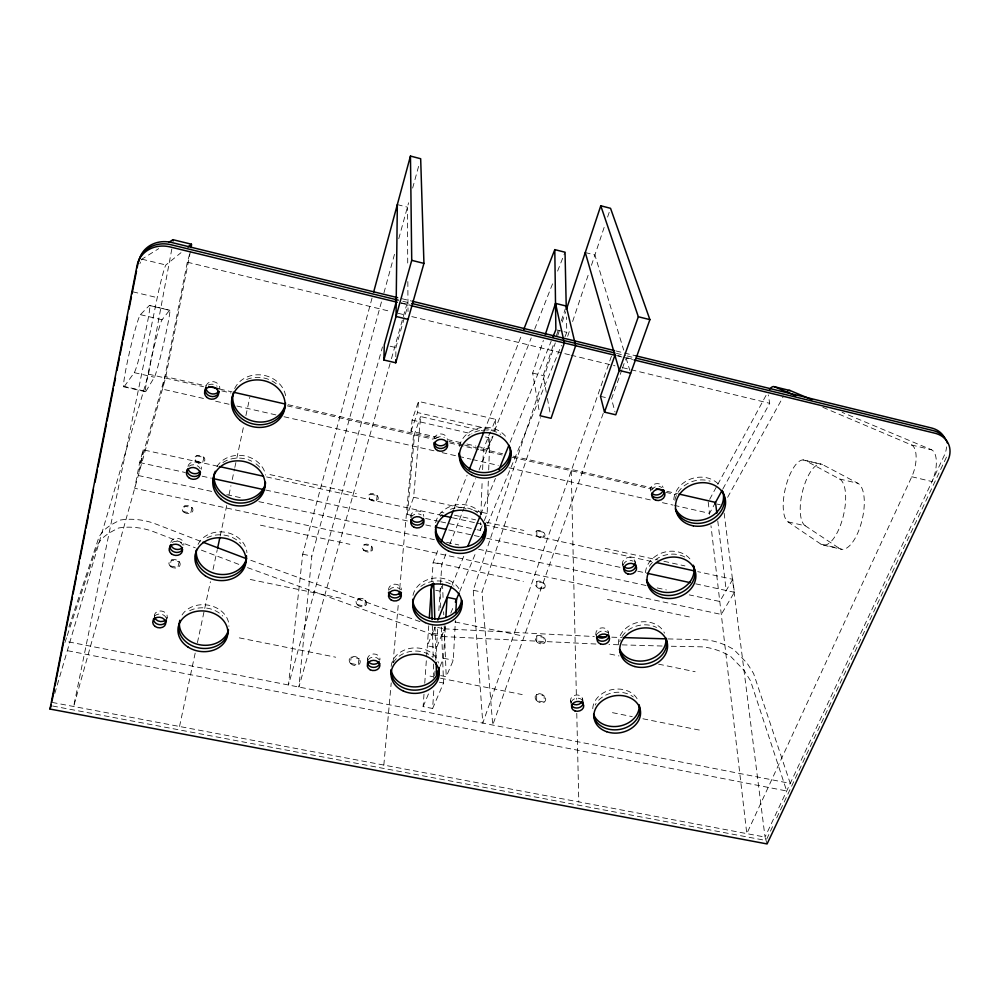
<?xml version="1.0" encoding="UTF-8"?>
<svg xmlns="http://www.w3.org/2000/svg" width="1000" height="1000" viewBox="0 0 1000 1000"><rect width="100%" height="100%" fill="white"/><g stroke="black" fill="none" stroke-linecap="round" stroke-linejoin="round"><path stroke-width="0.75" stroke-dasharray="5 3.75" d="M395.812 356.712L395.913 347.6L407.975 304.875M495.588 419.312L495.238 430.513L417.525 412.55L418.512 401.4L495.588 419.312L491.163 430.588M367.4 661.975L367.512 658.8M477.438 446.438L487.987 448.862L488.4 437.625L490.613 431.987M484.288 520.562L487.175 513.513L488.375 479.275M488.7 469.938L489.9 435.688M477.2 529.75L480.238 530.413L480.55 522.625M480.85 514.825L482.2 480.525M482.625 469.613L483.425 449.35L490.012 432.575M440.688 675.612L446.225 676.725L453.288 660.212L455.387 620.6M440.012 666.5L443.488 658.225L445.375 626.237M424 694.15L423.125 706.612L432.638 708.487L433.925 688.225M434.725 675.75L435.012 671.075M435.712 660.175L437.788 627.65M438.862 610.688L441.812 564.412L446.4 552.8M424.75 683.238L426.488 658.3M426.6 656.737L428.75 625.788M431.85 581.062L433.137 562.562L438.8 548M411.975 515.475L407.425 514.475L413.638 497.262L420.588 416.55L483.975 431.175M407.425 514.475L414.637 433.625L420.588 416.55M383.837 765.075L391.225 682.875M393.05 662.712L398.488 602.225M399.75 588.263L413.562 434.712M438.212 437.463L411.05 431.25L412.088 420.062L418.512 401.4M381.45 301.925L311.837 556.1L298.888 687.05L391.037 360.163M372.05 298.025L302.725 554.163L288.463 685.013L382.475 346.912M54.8 693.425L148.5 374.162L172.188 247.013M217.838 466.225L143.2 449.825L139.613 462.55L134.7 488.275L721.287 614.438L734.375 592.288L732.738 579.325L697.7 571.638M143.2 449.825L138.275 475.513L213.062 491.712M189.638 254.137L187.312 262.2L162.45 389.125L203.475 398.45M190.413 251.45L165.55 378.062L73.65 706.488L157.25 297.625A24.013 1.325 -77 0 1 165.912 264.975L180.975 252.7M179.525 726.475L195.463 651.8M197.425 642.663L210.438 581.7M213.038 569.513L217.275 549.7M220.2 535.988L226.713 505.513M228.988 494.837L230.938 485.7M232.237 479.6L234.513 468.938M234.838 467.413L236.475 459.787M236.8 458.263L243.625 426.262M245.912 415.6L249.812 397.312M166.412 620.675L167.162 617.55M383.925 292.9L395.05 252.288M398.75 238.75L408.612 202.763M412.638 188.088L418.663 166.075M140.712 462.775L164.913 376.538L205.987 385.925M391.463 358.663L407.95 300.175M440.725 607.825L440.112 591.2L441.7 586.225M247.512 567.638L432.562 634.612L434.888 627.4M432.562 634.612L441.8 636.512L444.3 628.825L594.325 636.525M538.962 409.625L532.675 373.075L543.375 340.45M546.287 392.375L543.175 375.588L553.962 343.038M556.413 335.637L558.862 328.237M561.312 320.838L565.237 309M611.425 356.25L482.788 723.112L473.263 590.25L555.3 342.887M557.762 335.487L559.725 329.562M562.175 322.15L565.625 311.788M68.95 626.912L98.637 538.088C102.425 529.012 111.888 524.1 120.3 520.062A39.65 21.125 10.1 0 1 153.85 523.263L201.5 541.65M64.912 642.575L66.787 636.938M67.25 635.525L97.013 546.175C100.787 537.075 110.237 532.087 118.663 528A39.538 21.237 10 0 1 152.125 531.138L195.312 547.837M603.225 413.35L492.738 725.062L482.025 592.112L540.45 417.638M567.675 336.312L570.15 328.925M572.625 321.525L588.962 272.738M591.438 265.338L605.163 224.363M607.6 217.062L609.562 211.238M411.05 431.25L417.525 412.55M621.925 369.7L611.525 398.95L615 411.925M622.438 368.237L625.562 359.462M454.075 508.7L467.088 475.225M484.062 431.562L521.413 335.5M449.837 544.087L475.625 478.75M479.062 470.037L492.25 436.637M494.538 430.825L531.225 337.9M534.663 329.188L553.575 281.262M557.587 271.1L565.037 252.225M487.987 448.862L494.125 433.338M452 585.2L464.325 554.888M480.75 514.475L495.425 478.387M510.1 442.287L551.175 341.25M480.238 530.413L483.7 521.962M445.462 626.013L436.512 647.7L427.35 645.837L435.037 626.912L436.05 659.338M450.788 613.138L453.762 605.95M459.712 591.55L476.362 551.225M487.663 523.875L561.438 345.325M565 336.688L566.788 332.375L566.45 316.962M423.125 706.612L429.1 692.438M432.638 708.487L443.537 683.012L441.4 625.962M822.862 407.325L911.45 444.938A21.962 9.475 -76 0 1 911.775 476.75L746.8 833.625L710.975 525.737M766.725 839.087L774.038 823.55M776.688 817.9L946.125 457.85A25.962 21.3 -26.2 0 0 947.575 453.85M709.688 499.312L717.038 485.737M717.775 484.387L767.8 392.113M715.525 502.4L709.538 513.362L674.587 505.425M722.9 488.913L769.7 403.312L768.275 394.913M727.638 497.325L783.625 395.975M732.738 579.325L719.788 601.487L689.262 594.875M145.875 391.375L154.388 377.238A34.6 1.613 -76.9 0 0 164.412 340.15A34.6 1.613 -76.9 0 0 169.55 310.262L149.35 305.487L140.412 314.675A37.113 2.362 -76.9 0 0 128.912 354.787A37.113 2.362 -76.9 0 0 124.312 386.488L145.875 391.375A37.025 1.837 -76.9 0 1 151.05 359.888A37.025 1.837 -76.9 0 1 162.062 319.762L169.55 310.262M124.312 386.488L134.25 372.638A34.675 2.062 -76.9 0 0 144.675 335.55A34.675 2.062 -76.9 0 0 149.35 305.487M141.325 259.988A24.075 1.7 -77.1 0 1 141.875 259.175L158.725 248.625M671.325 646.25L701.513 646.838A36.737 18.637 24.3 0 1 730.925 656.675L743.962 670.225L750.462 680.688L786.688 790.987L64.062 650.025M662.113 646.025L609 644.488M668.088 638.925L704.463 639.75A36.837 18.512 24.3 0 1 733.95 649.6L747.062 663.112L753.6 673.538L790.25 783.4L65.725 641.325M611.812 637.175L621.9 637.525M595.925 644.025L441.8 636.512M52.162 702.425L765.037 837.075L767.087 843.938M52.625 706.012L766.062 840.5M239.288 637.875L335.7 657.2M429.975 676.1L433 676.7M440.562 678.213L522.212 694.575M612.463 712.663L632.263 716.637M642.913 718.775L700.788 730.362M439.387 682.188L443.537 683.012M443.488 658.225L453.288 660.212M437.688 627.463L444.3 628.825M432.512 633.125L441.75 635.025M250.263 579.462L343.05 598.713M454.975 621.925L522.8 635.988M609.862 654.05L619 655.938M658.6 664.15L695.15 671.737M302.725 554.163L311.837 556.1M473.263 590.25L482.025 592.112M435.7 590.262L440.112 591.2M260.462 525.175L349.9 544.312M437.512 563.05L523.337 581.413M607.45 599.412L689.887 617.05M433.137 562.562L441.812 564.412M226.8 494.688L243.588 498.325M258.85 501.637L434.375 539.663M446.587 542.3L458.787 544.95M478.638 549.25L646.525 585.612M657.212 587.925L666.363 589.913M425.625 518.462L439.275 521.45M440.8 521.788L475.688 529.425M139.613 462.55L185.362 472.525M202.138 476.188L211.287 478.188M265.75 490.037L409.075 521.3M425.838 524.963L433.95 526.75M448.713 529.95L479.212 536.6M486.838 538.263L621.525 567.663M637.775 571.2L646.925 573.188M695.725 583.837L734.375 592.288M269.962 474.6L356.287 493.6M440.9 512.212L443.913 512.875M454.475 515.2L475.588 519.837M486.138 522.163L523.85 530.462M605.188 548.362L657.875 559.95M663.9 561.275L684.975 565.913M266.588 476.925L441.775 515.413M452.438 517.762L475.288 522.775M476.812 523.112L482.9 524.45M484.425 524.788L652 561.587M413.638 497.262L466.163 508.875M473.663 510.525L487.175 513.513M215.637 401.213L229.312 404.312M236.912 406.037L276.425 415.012M284.025 416.737L434.475 450.9M442.075 452.625L457.262 456.075M458.787 456.425L470.95 459.188M472.463 459.525L498.3 465.4M508.938 467.812L651.787 500.25M662.425 502.675L673.062 505.087M821.062 544.237L839.35 548.375A34.087 13.762 -77.1 0 0 861.2 523.325A34.087 13.762 -77.1 0 0 857.862 483.288L822.487 464.55L805.188 460.462A32.088 11.812 -76.9 0 0 786.263 484.888A32.088 11.812 -76.9 0 0 788.012 521.862L821.062 544.237A34.162 13.388 -77.1 0 0 842.513 519.025A34.162 13.388 -77.1 0 0 839.513 478.975L805.188 460.462M123.8 386.788L145.463 391.7M823.363 545.15L841.712 549.3M447.262 439.538L460.838 442.65M466.875 444.025L475.925 446.1M219.675 389.05L231.838 391.838M288.113 404.7L435.662 438.425M449.038 441.488L463.038 444.688M464.562 445.037L502.587 453.725M513.225 456.163L653.162 488.15M666.85 491.275L677.5 493.713M148.5 374.162L203.55 386.737M221.788 390.9L230.912 392.987M287.15 405.838L433.075 439.175M449.8 442.987L478.688 449.588M480.2 449.938L503 455.15M512.125 457.225L651.975 489.175M665.65 492.3L676.287 494.738M717.175 504.075L720.175 504.75M134.25 372.638L154.388 377.238M788.012 521.862L805.263 525.8L839.35 548.375M412.088 420.062L471.938 433.837M485.4 436.938L488.4 437.625M149.725 305.525L169.85 310.287M803.088 459.925L820.325 464M140.412 314.675L162.062 319.762M839.513 478.975L857.862 483.288M390.1 346.213L395.913 347.6M600.475 396.325L607.375 397.962M132.9 291.837L157.25 297.625M911.775 476.75L932 481.55A21.913 9.738 -75.9 0 0 931.45 449.762L842.125 412.337M532.675 373.075L543.175 375.588M141.875 259.175L165.912 264.975M911.45 444.938L931.45 449.762M400.625 303.087L409.35 305.212M617.425 355.887L621.962 357M623.475 357.362L632.562 359.575M187.312 262.2L390.538 311.438M398.125 313.275L405.7 315.113M411.775 316.588L569.5 354.8M571.025 355.175L615 365.825M622.587 367.663L769.7 403.312M557.238 330.037L562.688 331.362M564.062 331.7L566.788 332.375M401.838 298.688L411.35 301.012M615.988 350.962L635.525 355.737M402.788 301.25L410.363 303.1M616.462 353.363L625.55 355.575M627.062 355.95L633.125 357.425M401.062 302.775L410.15 304.988M617.775 355.562L620.8 356.3M626.862 357.775L632.925 359.263M397.325 204.6L407.4 207.175L407.738 264.825M585.275 252.537L594.913 254.988L623.688 350.087M420 621.663L248.038 559.275M238.787 564.362L196.762 548.387M626.075 358L629.85 370.45M634.925 561.1L635.65 564.05M622.513 564.1L623.538 568.538M608.2 631.788L608.825 634.875M595.962 634.188L596.55 637.275M547.413 398.475L549.963 412.212M582.587 698.725L583.125 701.95M570.562 700.562L571.138 704.275M724.137 513.188L765.037 837.075L944.388 455.188A25.875 21.25 -26.2 0 0 946.488 446.887M717.775 520.95L726.213 590.487M708.213 502.025L709.663 514.425M442.5 583.75L443.188 600.85M443.625 611.725L443.75 614.837M444.175 625.712L446.225 676.725M432.3 625.575L433.212 657.875M433.387 664.05L433.825 679.538M571.237 470.737L576.45 699.287M576.775 713.275L578.8 801.9M407.837 281.575L408.013 311.575M139.938 263.6A24.075 1.7 -77.1 0 1 140.475 262.05M805.263 525.8A32.013 12.15 -76.9 0 1 803.213 488.825A32.013 12.15 -76.9 0 1 822.487 464.55M571.237 702.438A6.088 4.888 -8.6 0 1 575.525 695.113A6.088 4.888 -8.6 0 1 582.625 700.163M596.3 635.175A6.238 5.112 -10.2 0 1 600.737 628.038A6.238 5.112 -10.2 0 1 608.275 632.3M622.85 565.15A6.4 5.362 -12.3 0 1 627.762 557.587A6.4 5.362 -12.3 0 1 635.125 562.688M650.5 491.125A6.562 5.613 -15.1 0 1 655.188 483.888A6.562 5.613 -15.1 0 1 663.1 487.45M367.55 659.788A6.262 5.112 -0.4 0 1 373.825 653.975A6.262 5.112 -0.4 0 1 379.938 659.862M388.625 590.25A6.4 5.362 -0.9 0 1 394.787 584.175A6.4 5.362 -0.9 0 1 401.362 589.875M410.737 517.275A6.562 5.637 -1.6 0 1 416.788 510.925A6.562 5.637 -1.6 0 1 423.8 516.388M434.025 438.913A6.713 5.938 -2.7 0 1 440.513 433.938A6.713 5.938 -2.7 0 1 447.212 438.55M154.325 616.462A6.513 5.288 8.5 0 1 161.962 611.1A6.513 5.288 8.5 0 1 166.588 618.925M170.75 542.513A6.675 5.562 9.6 0 1 178.525 538.45A6.675 5.562 9.6 0 1 183.812 545.25M187.938 466.362A6.837 5.85 11 0 1 195.925 462.113A6.837 5.85 11 0 1 201.3 469.288M206.012 386.25A7.013 6.15 13 0 1 213.912 381.737A7.013 6.15 13 0 1 219.788 388.837M234.662 388.562A26.713 23.55 10 0 1 262.362 375.075A26.713 23.55 10 0 1 285.6 395.725M459.438 446.463A25.7 22.613 -5.6 0 1 480.6 427.7A25.7 22.613 -5.6 0 1 507.225 438.575M673.787 499.65A25.188 21.363 -16.8 0 1 691.413 478.75A25.188 21.363 -16.8 0 1 718.538 484.288M645.487 572.675A24.525 20.4 -13.9 0 1 663.7 552.362A24.525 20.4 -13.9 0 1 690.475 559.562M435.65 522.762A25.075 21.5 -4 0 1 457.438 504.688A25.075 21.5 -4 0 1 483.387 517.1M216.938 466.538A26.062 22.363 8.6 0 1 244.062 455.775A26.062 22.363 8.6 0 1 265.637 475.1M618.525 644.2A23.912 19.488 -11.7 0 1 637.388 622.537A23.912 19.488 -11.7 0 1 664.538 633.162M413 595.388A24.5 20.475 -2.9 0 1 434.15 578.125A24.5 20.475 -2.9 0 1 459.588 589.85M198.05 544.425A25.438 21.263 7.6 0 1 225.5 532.275A25.438 21.263 7.6 0 1 246.938 552.675M182.037 614.975A24.838 20.238 6.8 0 1 210.138 605.55A24.838 20.238 6.8 0 1 228.938 626.362M391.175 666.425A23.938 19.512 -2.2 0 1 413.288 647.975A23.938 19.512 -2.2 0 1 438.438 662.975M592.75 708.7A23.35 18.613 -10 0 1 613.35 689.375A23.35 18.613 -10 0 1 638.425 701.663M571.175 702.375A6.112 4.9 -8.6 0 1 576.013 698.325A6.112 4.9 -8.6 0 1 582.212 700.125M597.212 633.95A6.262 5.125 -10.2 0 1 607.537 632.562M623.275 564.963A6.412 5.375 -12.3 0 1 633.088 561.112M651.637 490.163A6.587 5.625 -15 0 1 661.85 487.45M367.95 660.163A6.275 5.125 -0.4 0 1 373.638 657.15A6.275 5.125 -0.4 0 1 379.363 660.088M389.4 589.888A6.425 5.375 -0.9 0 1 400.487 589.812M411.1 517.55A6.575 5.65 -1.6 0 1 421.188 514.85M435.788 438.6A6.737 5.95 -2.7 0 1 444.25 437.438M154.5 616.287A6.538 5.3 8.5 0 1 161.2 614.212A6.538 5.3 8.5 0 1 166.412 618.688M172.25 542.35A6.688 5.575 9.5 0 1 182.712 545.025M189.025 466.262A6.863 5.863 11 0 1 200.25 468.713M208.325 385.037A7.037 6.162 12.9 0 1 217.125 386.225M218.713 388.425A7.037 6.162 12.9 0 1 218.938 389.038M246.65 379.5A26.8 23.6 10 0 1 277.925 385.213M468 435.975A25.787 22.662 -5.6 0 1 470.1 434.475M474.775 432.062A25.787 22.662 -5.6 0 1 500.75 434.387M674.9 500.363A25.263 21.4 -16.8 0 1 710.1 481.163M649.312 566.312A24.6 20.438 -13.9 0 1 686.562 558.05M440.375 516.362A25.162 21.55 -4 0 1 442 514.663M450.4 509.338A25.162 21.55 -4 0 1 477.713 512.837M222.925 462.55A26.137 22.413 8.5 0 1 251.7 461.2M256.012 463.85A26.137 22.413 8.5 0 1 259.775 467.287M619.75 641.675A23.988 19.512 -11.7 0 1 620.337 639.925M622.075 636.5A23.988 19.512 -11.7 0 1 656.55 627.463M420.825 586.45A24.575 20.512 -3 0 1 453.925 586.112M206.925 537.85A25.512 21.3 7.5 0 1 240.8 543.475M189.625 610.737A24.925 20.275 6.7 0 1 222.738 615.988M393.3 662.663A24.013 19.55 -2.2 0 1 432.987 657.337M595.15 705.088A23.413 18.65 -10 0 1 596.087 703.45M598.612 700.263A23.413 18.65 -10 0 1 633.288 696.912M536.663 694.338L536.663 700.625L544.188 702.125L544.163 695.85L536.663 694.338M536.737 635.962L536.725 641.8L543.987 643.312L543.962 637.463L536.737 635.962M536.8 581.575L536.8 587.025L543.8 588.525L543.787 583.075L536.8 581.575M536.862 530.788L536.862 535.875L543.638 537.362L543.612 532.275L536.862 530.788M358.988 658.662L358.288 664.938L350.425 663.363L351.163 657.1L358.988 658.662M365.475 600.388L364.825 606.213L357.262 604.637L357.938 598.812L365.475 600.388M371.512 546.163L370.913 551.587L363.612 550.025L364.237 544.6L371.512 546.163M377.137 495.588L376.575 500.662L369.525 499.113L370.112 494.05L377.137 495.588M179.2 561.688L177.825 567.487L169.925 565.85L171.325 560.05L179.2 561.688M192 507.7L190.712 513.1L183.1 511.475L184.412 506.075L192 507.7M203.9 457.425L202.712 462.463L195.375 460.85L196.588 455.812L203.9 457.425M536.1 699.963A5.587 4.213 28.5 0 0 545.25 701.038A5.587 4.213 28.5 0 0 539.888 693.713A5.587 4.213 28.5 0 0 536.1 699.963M350.613 663.562A5.688 4.425 18.9 0 0 360.037 663.037A5.688 4.425 18.9 0 0 353.488 656.462A5.688 4.425 18.9 0 0 350.613 663.562M170.938 566.763A5.7 4.213 9.6 0 0 180.15 564.925A5.7 4.213 9.6 0 0 172.613 559.637A5.7 4.213 9.6 0 0 170.938 566.763M357.438 604.837A5.487 4.112 18.5 0 0 366.5 604.462A5.487 4.112 18.5 0 0 360.175 598.263A5.487 4.112 18.5 0 0 357.438 604.837M536.413 641.462A5.387 3.925 26.8 0 0 545.163 642.075A5.387 3.925 26.8 0 0 539.487 635.388A5.387 3.925 26.8 0 0 536.413 641.462M184.088 512.325A5.5 3.925 10.6 0 0 192.925 510.725A5.5 3.925 10.6 0 0 185.65 505.712A5.5 3.925 10.6 0 0 184.088 512.325M363.787 550.212A5.3 3.825 18.3 0 0 372.512 549.987A5.3 3.825 18.3 0 0 366.4 544.113A5.3 3.825 18.3 0 0 363.787 550.212M536.487 586.7A5.2 3.663 25.5 0 0 544.938 587.388A5.2 3.663 25.5 0 0 539.462 581.075A5.2 3.663 25.5 0 0 536.487 586.7M536.562 535.562A5.012 3.438 24.5 0 0 544.725 536.312A5.012 3.438 24.5 0 0 539.438 530.35A5.012 3.438 24.5 0 0 536.562 535.562M369.7 499.275A5.125 3.562 18.1 0 0 378.113 499.175A5.125 3.562 18.1 0 0 372.2 493.612A5.125 3.562 18.1 0 0 369.7 499.275M196.325 461.662A5.3 3.663 11.4 0 0 204.825 460.275A5.3 3.663 11.4 0 0 197.775 455.487A5.3 3.663 11.4 0 0 196.325 461.662"/><path stroke-width="1.5" d="M396.213 302.013L384.288 344.825L383.875 359.988L395.737 362.788L395.775 359.75M397.325 204.6L396.037 316.462L408.062 319.363M455.788 612.987L456.512 599.275L447.088 597.3L445.913 617.1M429.288 618.075L431.637 584.15M399.188 594.462L399.462 591.362M634.075 359.938L934.9 433.212A26.05 21.35 -26.1 0 1 947.875 460.55L767.087 843.938L50 709.05L137.075 265.525A28.6 25.538 21.3 0 1 170.1 246.938L397.312 302.275M51.988 701.137L54.4 688.888M55 685.825L63.425 642.95M64.025 639.9L72.45 597.025M73.05 593.962L76.35 577.125M76.963 574.062L79.362 561.812M79.963 558.75L85.375 531.188M85.988 528.125L88.387 515.875M88.987 512.812L93.5 489.85M95.013 482.2L97.413 469.95M98.012 466.887L106.438 424.012M107.037 420.95L113.362 388.8M113.963 385.737L115.463 378.088M116.962 370.425L119.375 358.175M119.975 355.125L122.387 342.875M122.987 339.812L127.5 316.837M129 309.188L131.412 296.938M132.012 293.875L136.525 270.912M137.125 267.85L138.025 263.263A28.5 25.475 21.4 0 1 170.925 244.725L398.237 300.15M217.6 548.175L219.875 537.513M373.675 291.988L410.462 156.062L420.675 158.737L423.938 263.387L395.737 362.788M395.425 300.325L396.262 297.325M383.875 359.988L411.725 260.35L410.462 156.062M433.25 583.112L431.275 589.338L432.137 619.538M50 709.05L51.3 705.075M545.312 334.525L555.513 303.387L566.213 306.038L575.65 345.712L551.087 418.312L540 415.725L564.35 342.962L555.513 303.387M566.6 308.825L600.775 205.775L610.538 208.312L649.9 319.637L615.763 414.812L604.5 412.137L600.475 396.325L614.913 355.275M604.5 412.137L638.337 316.762L600.775 205.775M441.062 542.188L453.512 510.163M469.35 469.4L483.5 433.013M523.675 329.675L554.8 249.625L565.037 252.225L566.287 309.25M437.8 620.138L451.413 586.65M467.85 546.225L480.163 515.913M498.95 469.725L508.925 445.175M552.938 336.912L555.862 329.7L554.8 249.625M455.337 602.125L459.113 592.987M482.312 536.825L485.288 529.637M439.425 667.887L436.525 674.788L436.138 662.425M714.737 503.862L722.163 490.275M187.925 247.025L191.388 244.2L172.987 239.7L169.1 242.125M666.55 638.875L623.337 637.575M597.25 636.638L605.988 636.962M212.812 478.512L263.137 489.487M435.475 527.087L446.15 529.412M647.45 573.325L690.15 582.638M219.363 466.562L263.538 476.262M441.775 515.413L450.913 517.425M656.575 562.6L694.65 570.962M209.025 386.613L218.15 388.7M233.363 392.188L285.075 404M656.213 488.837L663.812 490.588M679.025 494.062L715.525 502.4L716.838 513.225M410.85 305.575L615.95 355.525M630.688 373.212L619.288 370.45L585.275 252.537M769.463 389.475A17.25 5.825 -75.8 0 1 774.287 386.7L790.25 390.6L811.862 399.65M397.7 297.675L171.762 242.525A28.4 25.4 21.5 0 0 138.963 261M412.3 301.238L614.538 350.613M635.775 355.788L931.462 427.975A25.875 21.25 -26.2 0 1 944.812 438.325M411.875 303.475L614.938 352.987M636.163 358.162L933.175 430.588A25.962 21.3 -26.2 0 1 947.375 443.013M411.725 260.35L423.938 263.387M638.337 316.762L649.9 319.637M246.575 558.737L202.95 542.2M774.287 386.7L795.713 395.8M433.7 583.425L434.8 619.15M191.388 244.2A18.475 0.787 -77.1 0 1 191.112 247.65M172.987 239.7A18.512 1.013 -77.1 0 1 173.113 241M787.525 391.125A17.212 5.987 -75.8 0 1 790.25 390.6M582.2 701.475A6.088 4.888 -8.6 0 1 572.337 703.587M607.788 634.663A6.238 5.112 -10.2 0 1 597.688 636.862M634.963 563.713A6.4 5.362 -12.3 0 1 630.175 568.038A6.4 5.362 -12.3 0 1 623.812 566.525M663.225 489.663A6.562 5.613 -15.1 0 1 658.462 494.637A6.562 5.613 -15.1 0 1 651.675 493.125M379.175 661.637A6.262 5.112 -0.4 0 1 373.488 664.2A6.262 5.112 -0.4 0 1 368.088 661.275M400.5 592.225A6.4 5.362 -0.9 0 1 389.475 592.3M423.413 518.438A6.562 5.637 -1.6 0 1 417.837 522.163A6.562 5.637 -1.6 0 1 411.587 519.438M447.125 441.362A6.713 5.938 -2.7 0 1 441.163 445.775A6.713 5.938 -2.7 0 1 434.513 442.35M165.475 620.163A6.513 5.288 8.5 0 1 154.575 617.5M182.512 547.587A6.675 5.562 9.6 0 1 175.725 549.225A6.675 5.562 9.6 0 1 170.763 544.612M200.35 471.275A6.837 5.85 11 0 1 193.325 473.512A6.837 5.85 11 0 1 187.938 468.562M218.7 391.475A7.013 6.15 13 0 1 210.837 393.625A7.013 6.15 13 0 1 205.888 387.375M285.312 404.55A26.713 23.55 10 0 1 254.925 421.562A26.713 23.55 10 0 1 232.862 394.738M510.262 447.3A25.7 22.613 -5.6 0 1 487.262 472.413A25.7 22.613 -5.6 0 1 459.175 452.95M722.875 491.987A25.188 21.363 -16.8 0 1 706.963 518.562A25.188 21.363 -16.8 0 1 676.25 510.062M693.375 565.225A24.525 20.4 -13.9 0 1 676.9 590.988A24.525 20.4 -13.9 0 1 646.988 580.7M485.288 523.4A25.075 21.5 -4 0 1 463.025 547.337A25.075 21.5 -4 0 1 435.45 528.925M265.4 483.488A26.062 22.363 8.6 0 1 235.863 499.738A26.062 22.363 8.6 0 1 214.175 474.338M665.95 638.913A23.912 19.488 -11.7 0 1 647.075 660.3A23.912 19.488 -11.7 0 1 620.05 649.925M461.55 599.812A24.5 20.475 -2.9 0 1 436.362 618.888A24.5 20.475 -2.9 0 1 412.675 599.25M246.462 558.55A25.438 21.263 7.6 0 1 217.725 574.1A25.438 21.263 7.6 0 1 196.412 550.013M228.438 630.025A24.838 20.238 6.8 0 1 199.363 644.712A24.838 20.238 6.8 0 1 179.812 620.25M438.9 668.675A23.938 19.512 -2.2 0 1 415.613 686.912A23.938 19.512 -2.2 0 1 391.312 670.2M639.15 705.35A23.35 18.613 -10 0 1 619.7 726.05A23.35 18.613 -10 0 1 593.587 714.2M583.2 702.438A6.112 4.9 -8.6 0 1 578.488 707.825A6.112 4.9 -8.6 0 1 571.475 705.225M608.9 635.388A6.262 5.125 -10.2 0 1 603.4 641.15A6.262 5.125 -10.2 0 1 596.55 637.275M635.775 564.575A6.412 5.375 -12.3 0 1 631.125 570.925A6.412 5.375 -12.3 0 1 623.525 568.1M663.938 490.225A6.587 5.625 -15 0 1 659.55 497.35A6.587 5.625 -15 0 1 651.488 494.45M379.75 663.5A6.275 5.125 -0.4 0 1 373.312 667.375A6.275 5.125 -0.4 0 1 367.438 662.962M401.375 592.4A6.425 5.375 -0.9 0 1 394.825 597.95A6.425 5.375 -0.9 0 1 388.537 592.25M423.862 519.263A6.575 5.65 -1.6 0 1 417.438 525.075A6.575 5.65 -1.6 0 1 410.712 519.6M447.35 441.25A6.737 5.95 -2.7 0 1 441.525 448.462A6.737 5.95 -2.7 0 1 434.025 442.725M166.412 620.675A6.538 5.3 8.5 0 1 159.125 624.612A6.538 5.3 8.5 0 1 153.537 618.575M182.5 549.663A6.688 5.575 9.5 0 1 174.412 552.025A6.688 5.575 9.5 0 1 170 545.475M200.487 472.587A6.863 5.863 11 0 1 192.625 476.312A6.863 5.863 11 0 1 187.138 469.675M219.163 391.425A7.037 6.162 12.9 0 1 210.2 396.238A7.037 6.162 12.9 0 1 205.987 387.238M285.525 402.912A26.8 23.6 10 0 1 254.45 424.237A26.8 23.6 10 0 1 233.25 393.2M510.613 450A25.787 22.662 -5.6 0 1 486.275 475.288A25.787 22.662 -5.6 0 1 459.212 453.45M722.2 490.675A25.263 21.4 -16.8 0 1 707.938 521.4A25.263 21.4 -16.8 0 1 675.362 508.837M693.562 566.188A24.6 20.438 -13.9 0 1 676.562 594.362A24.6 20.438 -13.9 0 1 646.488 579.7M485.175 524.15A25.162 21.55 -4 0 1 464.462 550.112A25.162 21.55 -4 0 1 435.55 531.825M435.462 527.638A25.162 21.55 -4 0 1 435.75 525.65M265.512 482.25A26.137 22.413 8.5 0 1 234.137 502.362A26.137 22.413 8.5 0 1 215.275 471.25M666.05 638.138A23.988 19.512 -11.7 0 1 647.788 663.438A23.988 19.512 -11.7 0 1 619.45 649.25M461.812 600.887A24.575 20.512 -3 0 1 436.463 621.975A24.575 20.512 -3 0 1 412.762 600.337M246.438 555.65A25.512 21.3 7.5 0 1 219.513 577.438A25.512 21.3 7.5 0 1 196.075 551.087M228.388 629.5A24.925 20.275 6.7 0 1 200.963 648.25A24.925 20.275 6.7 0 1 179.112 623.375M438.938 668.075A24.013 19.55 -2.2 0 1 415.65 690.138A24.013 19.55 -2.2 0 1 391.125 669.613M639.125 704.887A23.413 18.65 -10 0 1 621.487 729.075A23.413 18.65 -10 0 1 593.638 715.625M574.975 710.913A6.125 4.9 -8.6 0 0 583.737 705.675A6.125 4.9 -8.6 0 0 574.225 702.45A6.125 4.9 -8.6 0 0 574.975 710.913M600.525 643.962A6.275 5.138 -10.2 0 0 609.538 638.5A6.275 5.138 -10.2 0 0 599.85 635.087A6.275 5.138 -10.2 0 0 600.525 643.962M627.888 573.962A6.438 5.387 -12.2 0 0 636.512 567.537A6.438 5.387 -12.2 0 0 626.188 564.8A6.438 5.387 -12.2 0 0 627.888 573.962M656.012 500.312A6.612 5.637 -15 0 0 664.9 493.575A6.612 5.637 -15 0 0 654.362 490.675A6.612 5.637 -15 0 0 656.012 500.312M370.087 669.737A6.3 5.125 -0.5 0 0 379.862 665.763A6.3 5.125 -0.5 0 0 370.775 660.875A6.3 5.125 -0.5 0 0 370.087 669.737M391.325 600.112A6.45 5.387 -0.9 0 0 401.35 595.962A6.45 5.387 -0.9 0 0 392.1 590.8A6.45 5.387 -0.9 0 0 391.325 600.112M414.15 527.3A6.6 5.663 -1.6 0 0 423.925 522.15A6.6 5.663 -1.6 0 0 413.925 517.487A6.6 5.663 -1.6 0 0 414.15 527.3M437.575 450.513A6.763 5.962 -2.7 0 0 447.65 445.125A6.763 5.962 -2.7 0 0 437.425 440.188A6.763 5.962 -2.7 0 0 437.575 450.513M155.013 626.362A6.55 5.312 8.4 0 0 165.675 623.825A6.55 5.312 8.4 0 0 157.075 617.388A6.55 5.312 8.4 0 0 155.013 626.362M171.45 553.85A6.713 5.587 9.5 0 0 182.387 551.2A6.713 5.587 9.5 0 0 173.625 544.412A6.713 5.587 9.5 0 0 171.45 553.85M188.725 477.625A6.887 5.875 10.9 0 0 199.95 474.888A6.887 5.875 10.9 0 0 191.012 467.713A6.887 5.875 10.9 0 0 188.725 477.625M206.912 397.425A7.062 6.188 12.8 0 0 218.438 394.588A7.062 6.188 12.8 0 0 209.312 386.987A7.062 6.188 12.8 0 0 206.912 397.425M240.225 420.487A26.9 23.663 9.9 0 0 284.5 409.812A26.9 23.663 9.9 0 0 250.263 380.712A26.9 23.663 9.9 0 0 240.225 420.487M472.175 475.312A25.875 22.713 -5.6 0 0 511.075 454.95A25.875 22.713 -5.6 0 0 472.45 435.913A25.875 22.713 -5.6 0 0 472.175 475.312M693.288 525.825A25.35 21.45 -16.7 0 0 724.925 497.562A25.35 21.45 -16.7 0 0 683.388 490.012A25.35 21.45 -16.7 0 0 693.288 525.825M662.212 597.6A24.675 20.475 -13.9 0 0 695.65 573.175A24.675 20.475 -13.9 0 0 656.425 562.575A24.675 20.475 -13.9 0 0 662.212 597.6M448.125 550.763A25.238 21.6 -4 0 0 485.938 531.287A25.238 21.6 -4 0 0 448.062 513.337A25.238 21.6 -4 0 0 448.125 550.763M221.375 499.412A26.225 22.462 8.5 0 0 264.488 489.137A26.225 22.462 8.5 0 0 230.9 461.637A26.225 22.462 8.5 0 0 221.375 499.412M634.875 666.55A24.062 19.55 -11.7 0 0 667.337 643.175A24.062 19.55 -11.7 0 0 628.875 633.212A24.062 19.55 -11.7 0 0 634.875 666.55M425.225 622.6A24.65 20.55 -3 0 0 462 603.95A24.65 20.55 -3 0 0 424.862 586.987A24.65 20.55 -3 0 0 425.225 622.6M205.212 575.737A25.6 21.35 7.5 0 0 245.825 562.663A25.6 21.35 7.5 0 0 210.362 539.113A25.6 21.35 7.5 0 0 205.212 575.737M188.1 647.1A25 20.312 6.7 0 0 227.688 634.538A25 20.312 6.7 0 0 192.913 612.238A25 20.312 6.7 0 0 188.1 647.1M403.4 691.062A24.087 19.587 -2.2 0 0 439.2 673.188A24.087 19.587 -2.2 0 0 402.762 657.15A24.087 19.587 -2.2 0 0 403.4 691.062M606.65 731.712A23.487 18.688 -9.9 0 0 640.55 711.825A23.487 18.688 -9.9 0 0 604.487 699.35A23.487 18.688 -9.9 0 0 606.65 731.712"/></g></svg>
